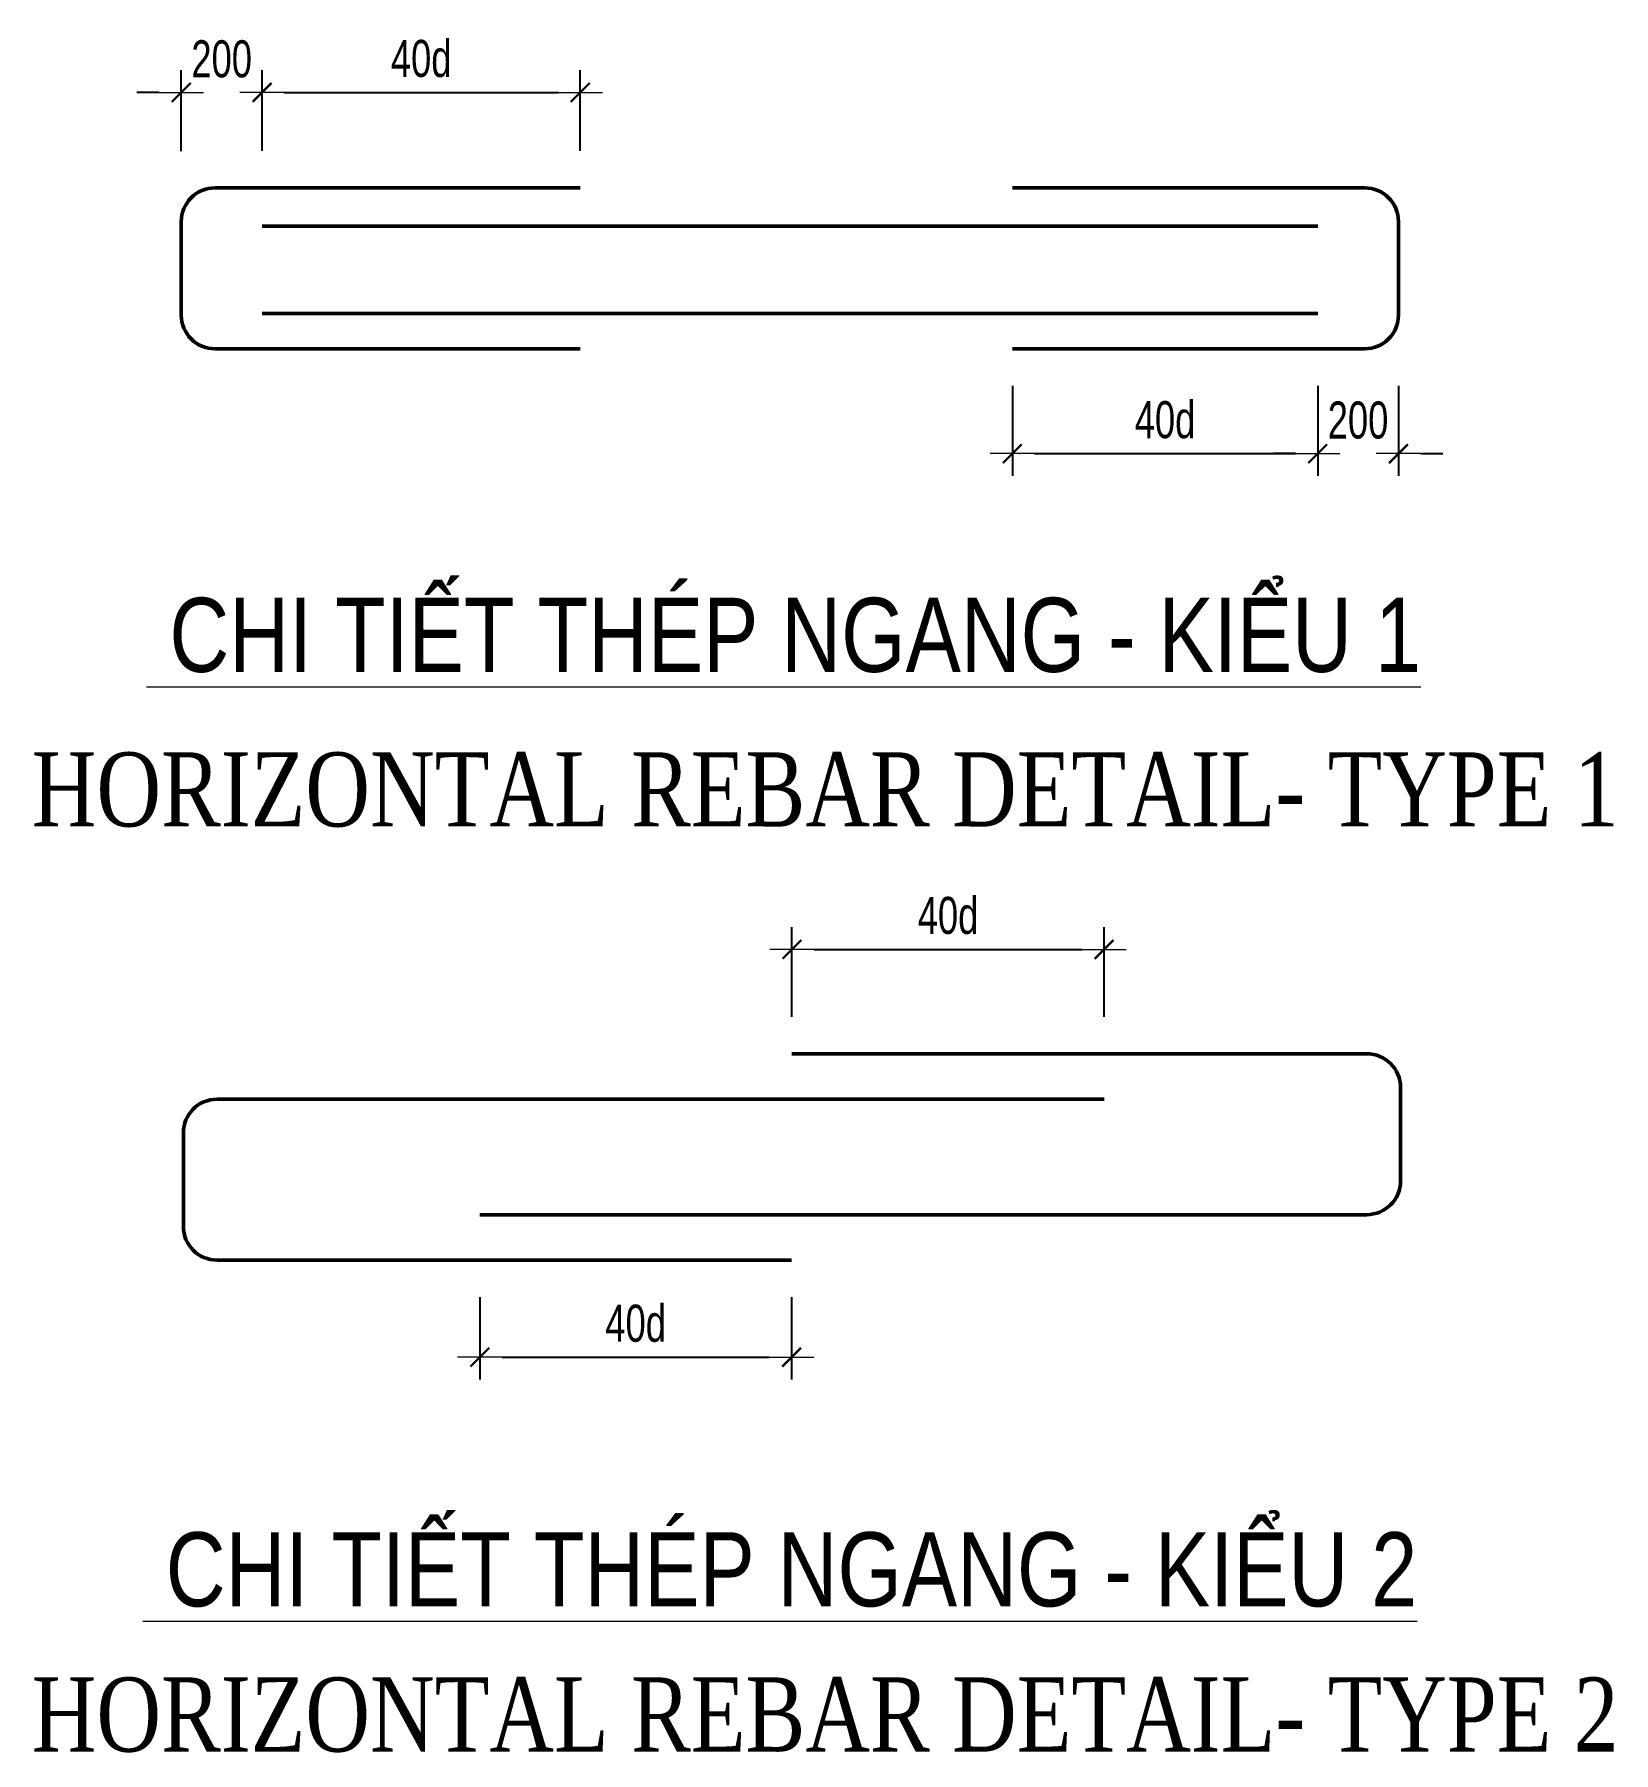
# Model space of a CAD drawing. Header units: millimetres. Extents: x 931337 to 1117500, y 19732 to 157199.
# Drawn here: x 972383 to 977710, y 126160 to 131955 of the extents above; entities that cross this region are included whole.
import ezdxf

# ---------------------------------------------------------------- set-up
doc = ezdxf.new("R2010")
doc.units = ezdxf.units.MM
doc.header["$MEASUREMENT"] = 0
doc.layers.get('Defpoints').update_dxf_attribs({"color": 151, "lineweight": 9})
for name, color, linetype, lineweight in [('NDC_S_DIM', 1, 'Continuous', 15), ('NDC_S_ENG TITLE', 3, 'Continuous', 20), ('NDC_S_VN TEXT', 7, 'Continuous', 20)]:
    doc.layers.add(name, color=color, linetype=linetype, lineweight=lineweight)
doc.layers.add('Reinforcement', color=4, linetype='Continuous')
doc.styles.add('ARIAL', font='arial.ttf', dxfattribs={"width": 0.8})
doc.styles.add('NDC_DIM', font='', dxfattribs={"width": 0.75})
doc.styles.add('VNTIMEH', font='vntimeh.shx', dxfattribs={"width": 0.8, "bigfont": 'vns.shx'})
doc.styles.get('NDC_DIM').set_extended_font_data('Dotum')
doc.dimstyles.new('NDC_dim_50', dxfattribs={"dimscale": 50, "dimtxt": 2.5, "dimasz": 1.5, "dimexe": 1.5, "dimexo": 2.5, "dimgap": 1, "dimtad": 1, "dimdec": 0, "dimzin": 0, "dimdsep": 46, "dimtxsty": 'NDC_DIM', "dimblk": 'DIMMARK', "dimcen": 0.09, "dimdle": 1.2, "dimclrd": 1, "dimclre": 1, "dimclrt": 3, "dimadec": 0, "dimazin": 0, "dimtfac": 1, "dimtdec": 0, "dimtix": 1, "dimtofl": 0, "dimtmove": 0, "dimatfit": 3, "dimfxl": 6, "dimfxlon": 1, "dimtolj": 1, "dimtzin": 0, "dimarcsym": 0})

# ---------------------------------------------------------------- blocks, each defined once
blk = doc.blocks.new('DIMMARK')
at = {"layer": 'NDC_S_DIM', "color": 1}
blk.add_line((-1.5, 0), (1, 0), dxfattribs=at)
at = {"layer": 'NDC_S_DIM', "color": 2, "const_width": 0.1}
blk.add_lwpolyline([(-0.424, -0.424), (0.424, 0.424)], dxfattribs=at)
blk = doc.blocks.new('*D14')
at = {"layer": 'Defpoints', "color": 0, "transparency": 16777216}
for p in [(974224.4, 131759.4), (973150.8, 131437.7), (974224.4, 131437.7)]:
    blk.add_point(p, dxfattribs=at)
at = {"layer": 'NDC_S_DIM', "color": 1, "lineweight": -2, "transparency": 16777216}
for p, q in [((973150.8, 131562.7), (973150.8, 131834.4)), ((974224.4, 131562.7), (974224.4, 131834.4)), ((973225.8, 131759.4), (974149.4, 131759.4))]:
    blk.add_line(p, q, dxfattribs=at)
at = {"layer": 'NDC_S_DIM', "color": 1, "lineweight": -2, "transparency": 16777216, "xscale": 75, "yscale": 75, "zscale": 75, "rotation": 180}
blk.add_blockref('DIMMARK', (973150.8, 131759.4), dxfattribs=at)
at = {"layer": 'NDC_S_DIM', "color": 1, "lineweight": -2, "transparency": 16777216, "xscale": 75, "yscale": 75, "zscale": 75}
blk.add_blockref('DIMMARK', (974224.4, 131759.4), dxfattribs=at)
at = {"layer": 'NDC_S_DIM', "color": 3, "transparency": 16777216, "insert": (973687.6, 131873.3), "char_height": 125, "attachment_point": 5, "style": 'NDC_DIM'}
blk.add_mtext('\\A1;40d', dxfattribs=at)
blk = doc.blocks.new('*D15')
at = {"layer": 'Defpoints', "color": 0, "transparency": 16777216}
for p in [(975682.1, 130894.9), (976711.9, 130894.9), (976711.9, 130541.1)]:
    blk.add_point(p, dxfattribs=at)
at = {"layer": 'NDC_S_DIM', "color": 1, "lineweight": -2, "transparency": 16777216}
for p, q in [((975682.1, 130769.9), (975682.1, 130466.1)), ((976711.9, 130769.9), (976711.9, 130466.1)), ((975757.1, 130541.1), (976636.9, 130541.1))]:
    blk.add_line(p, q, dxfattribs=at)
at = {"layer": 'NDC_S_DIM', "color": 1, "lineweight": -2, "transparency": 16777216, "xscale": 75, "yscale": 75, "zscale": 75, "rotation": 180}
blk.add_blockref('DIMMARK', (975682.1, 130541.1), dxfattribs=at)
at = {"layer": 'NDC_S_DIM', "color": 1, "lineweight": -2, "transparency": 16777216, "xscale": 75, "yscale": 75, "zscale": 75}
blk.add_blockref('DIMMARK', (976711.9, 130541.1), dxfattribs=at)
at = {"layer": 'NDC_S_DIM', "color": 3, "transparency": 16777216, "insert": (976197, 130654.9), "char_height": 125, "attachment_point": 5, "style": 'NDC_DIM'}
blk.add_mtext('\\A1;40d', dxfattribs=at)
blk = doc.blocks.new('*D16')
at = {"layer": 'Defpoints', "color": 0, "transparency": 16777216}
for p in [(975991.4, 128868.9), (974938.4, 128517), (975991.4, 128517)]:
    blk.add_point(p, dxfattribs=at)
at = {"layer": 'NDC_S_DIM', "color": 1, "lineweight": -2, "transparency": 16777216}
for p, q in [((974938.4, 128642), (974938.4, 128943.9)), ((975991.4, 128642), (975991.4, 128943.9)), ((975013.4, 128868.9), (975916.4, 128868.9))]:
    blk.add_line(p, q, dxfattribs=at)
at = {"layer": 'NDC_S_DIM', "color": 1, "lineweight": -2, "transparency": 16777216, "xscale": 75, "yscale": 75, "zscale": 75, "rotation": 180}
blk.add_blockref('DIMMARK', (974938.4, 128868.9), dxfattribs=at)
at = {"layer": 'NDC_S_DIM', "color": 1, "lineweight": -2, "transparency": 16777216, "xscale": 75, "yscale": 75, "zscale": 75}
blk.add_blockref('DIMMARK', (975991.4, 128868.9), dxfattribs=at)
at = {"layer": 'NDC_S_DIM', "color": 3, "transparency": 16777216, "insert": (975464.9, 128982.8), "char_height": 125, "attachment_point": 5, "style": 'NDC_DIM'}
blk.add_mtext('\\A1;40d', dxfattribs=at)
blk = doc.blocks.new('*D17')
at = {"layer": 'Defpoints', "color": 0, "transparency": 16777216}
for p in [(973885.3, 127820.8), (974937, 127820.8), (974937, 127493.3)]:
    blk.add_point(p, dxfattribs=at)
at = {"layer": 'NDC_S_DIM', "color": 1, "lineweight": -2, "transparency": 16777216}
for p, q in [((973885.3, 127695.8), (973885.3, 127418.3)), ((974937, 127695.8), (974937, 127418.3)), ((973960.3, 127493.3), (974862, 127493.3))]:
    blk.add_line(p, q, dxfattribs=at)
at = {"layer": 'NDC_S_DIM', "color": 1, "lineweight": -2, "transparency": 16777216, "xscale": 75, "yscale": 75, "zscale": 75, "rotation": 180}
blk.add_blockref('DIMMARK', (973885.3, 127493.3), dxfattribs=at)
at = {"layer": 'NDC_S_DIM', "color": 1, "lineweight": -2, "transparency": 16777216, "xscale": 75, "yscale": 75, "zscale": 75}
blk.add_blockref('DIMMARK', (974937, 127493.3), dxfattribs=at)
at = {"layer": 'NDC_S_DIM', "color": 3, "transparency": 16777216, "insert": (974411.1, 127607.2), "char_height": 125, "attachment_point": 5, "style": 'NDC_DIM'}
blk.add_mtext('\\A1;40d', dxfattribs=at)
blk = doc.blocks.new('*D18')
at = {"layer": 'Defpoints', "color": 0, "transparency": 16777216}
for p in [(972878.3, 131759.4), (972878.3, 131436.3), (973150.8, 131437.7)]:
    blk.add_point(p, dxfattribs=at)
at = {"layer": 'NDC_S_DIM', "color": 1, "lineweight": -2, "transparency": 16777216}
for p, q in [((972878.3, 131561.3), (972878.3, 131834.4)), ((973150.8, 131562.7), (973150.8, 131834.4)), ((972803.3, 131759.4), (972728.3, 131759.4)), ((973225.8, 131759.4), (973300.8, 131759.4))]:
    blk.add_line(p, q, dxfattribs=at)
at = {"layer": 'NDC_S_DIM', "color": 1, "lineweight": -2, "transparency": 16777216, "xscale": 75, "yscale": 75, "zscale": 75}
blk.add_blockref('DIMMARK', (972878.3, 131759.4), dxfattribs=at)
at = {"layer": 'NDC_S_DIM', "color": 1, "lineweight": -2, "transparency": 16777216, "xscale": 75, "yscale": 75, "zscale": 75, "rotation": 180}
blk.add_blockref('DIMMARK', (973150.8, 131759.4), dxfattribs=at)
at = {"layer": 'NDC_S_DIM', "color": 3, "transparency": 16777216, "insert": (973014.6, 131872), "char_height": 125, "attachment_point": 5, "style": 'NDC_DIM'}
blk.add_mtext('\\A1;200', dxfattribs=at)
blk = doc.blocks.new('*D19')
at = {"layer": 'Defpoints', "color": 0, "transparency": 16777216}
for p in [(976711.9, 130894.9), (976984.4, 130894.9), (976711.9, 130541.1)]:
    blk.add_point(p, dxfattribs=at)
at = {"layer": 'NDC_S_DIM', "color": 1, "lineweight": -2, "transparency": 16777216}
for p, q in [((976711.9, 130769.9), (976711.9, 130466.1)), ((976984.4, 130769.9), (976984.4, 130466.1)), ((976636.9, 130541.1), (976561.9, 130541.1)), ((977059.4, 130541.1), (977134.4, 130541.1))]:
    blk.add_line(p, q, dxfattribs=at)
at = {"layer": 'NDC_S_DIM', "color": 1, "lineweight": -2, "transparency": 16777216, "xscale": 75, "yscale": 75, "zscale": 75}
blk.add_blockref('DIMMARK', (976711.9, 130541.1), dxfattribs=at)
at = {"layer": 'NDC_S_DIM', "color": 1, "lineweight": -2, "transparency": 16777216, "xscale": 75, "yscale": 75, "zscale": 75, "rotation": 180}
blk.add_blockref('DIMMARK', (976984.4, 130541.1), dxfattribs=at)
at = {"layer": 'NDC_S_DIM', "color": 3, "transparency": 16777216, "insert": (976848.1, 130653.7), "char_height": 125, "attachment_point": 5, "style": 'NDC_DIM'}
blk.add_mtext('\\A1;200', dxfattribs=at)

msp = doc.modelspace()

# ---------------------------------------------------------------- linework, layer by layer
at = {"layer": 'Reinforcement', "lineweight": 50}
for p, q in [((973150.805, 131308.75), (976711.896, 131308.75)), ((973150.805, 131013.344), (976711.896, 131013.344))]:
    msp.add_line(p, q, dxfattribs=at)
for points in [[(974224.413, 131437.662), (972992.065, 131437.662, 0.41421356), (972878.315, 131323.912), (972878.315, 131008.614, 0.41421356), (972992.065, 130894.864), (974224.413, 130894.864)], [(975682.055, 131437.662), (976870.636, 131437.662, -0.41421356), (976984.386, 131323.912), (976984.386, 131008.614, -0.41421356), (976870.636, 130894.864), (975682.055, 130894.864)], [(973885.317, 127974.225), (976877.637, 127974.225, 0.41421356), (976991.387, 128087.975), (976991.387, 128403.274, 0.41421356), (976877.637, 128517.024)], [(976991.387, 128403.274, 0.41421356), (976877.637, 128517.024), (974938.352, 128517.024)], [(975991.387, 128363.644), (972999.067, 128363.644, 0.41421356), (972885.317, 128249.894), (972885.317, 127934.595, 0.41421356), (972999.067, 127820.845), (974936.968, 127820.845)]]:
    msp.add_lwpolyline(points, format="xyb", dxfattribs=at)

# ---------------------------------------------------------------- texts
at = {"layer": 'NDC_S_ENG TITLE', "style": 'VNTIMEH', "width": 0.8}
for s, p in [('horizontal rebar detail- type 1', (972374.014, 129283.766)), ('horizontal rebar detail- type 2', (972374.014, 126163.424))]:
    msp.add_text(s, height=250, dxfattribs=at).set_placement(p)
at = {"layer": 'NDC_S_VN TEXT', "style": 'ARIAL', "width": 0.8}
for s, p in [('%%u CHI TIẾT THÉP NGANG - KIỂU 1', (972760.767, 129804.906)), ('%%u CHI TIẾT THÉP NGANG - KIỂU 2', (972748.397, 126652.989))]:
    msp.add_text(s, height=250, dxfattribs=at).set_placement(p)

# ---------------------------------------------------------------- dimensions: what is measured, and where the dimension line sits
at = {"layer": 'NDC_S_DIM'}
for base, p1, p2, text, picture, middle in [((972878.315, 131759.436), (973150.805, 131437.662), (972878.315, 131436.292), '200', '*D18', (973014.56, 131872.021)), ((974224.413, 131759.436), (973150.805, 131437.662), (974224.413, 131437.662), '40d', '*D14', (973687.609, 131873.293)), ((976711.896, 130541.081), (975682.055, 130894.864), (976711.896, 130894.864), '40d', '*D15', (976196.976, 130654.938)), ((976711.896, 130541.081), (976984.386, 130894.898), (976711.896, 130894.864), '200', '*D19', (976848.141, 130653.666)), ((975991.387, 128868.9), (974938.352, 128517.024), (975991.387, 128517.024), '40d', '*D16', (975464.87, 128982.757)), ((974936.968, 127493.304), (973885.317, 127820.845), (974936.968, 127820.845), '40d', '*D17', (974411.142, 127607.161))]:
    dim = msp.add_linear_dim(base=base, p1=p1, p2=p2, text=text, dimstyle='NDC_dim_50', override={"dimtmove": 1}, dxfattribs=at)
    dim.commit()
    dim.dimension.update_dxf_attribs({"geometry": picture, "text_midpoint": middle})

doc.saveas('drawing.dxf')
